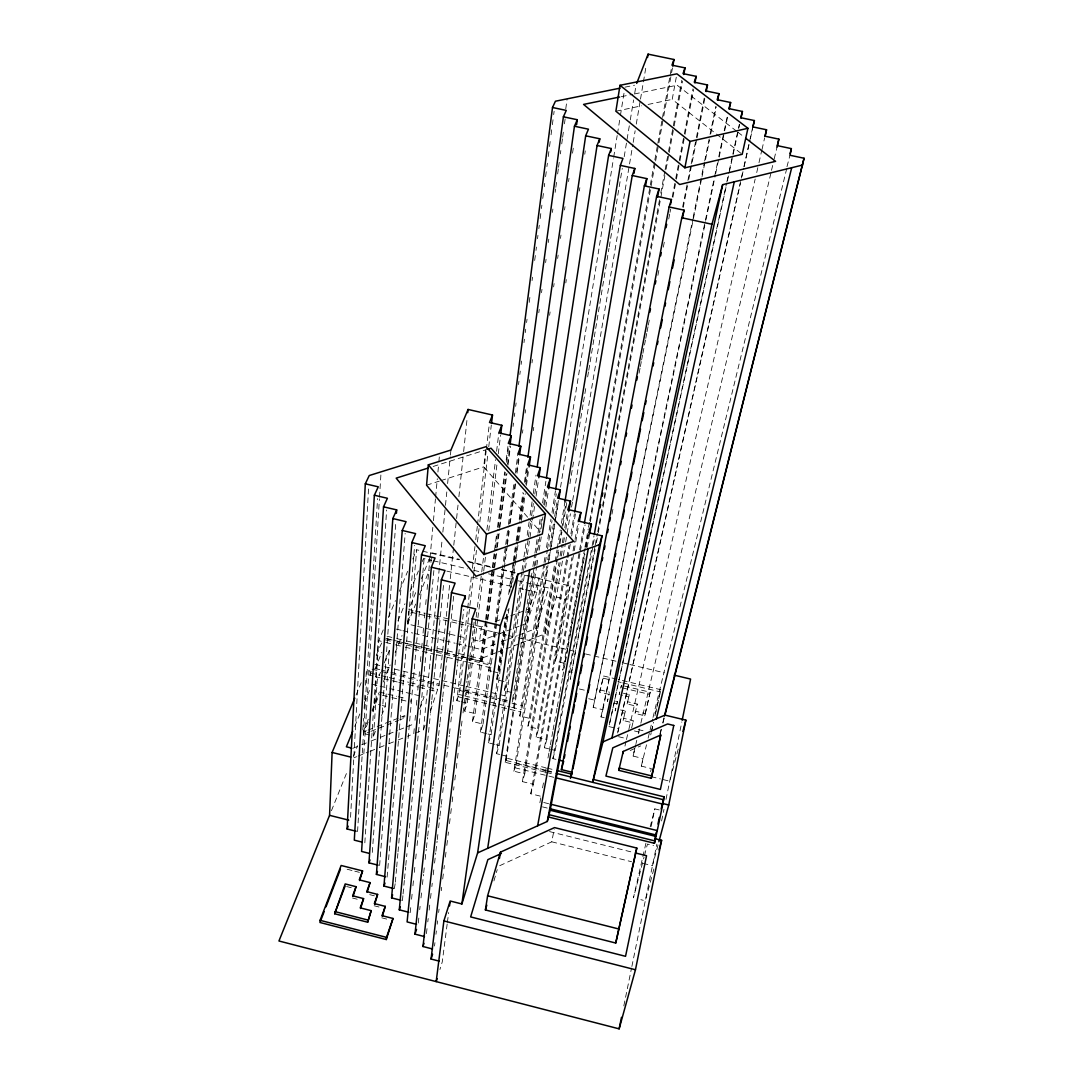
<?xml version="1.0" encoding="UTF-8"?>
<svg xmlns="http://www.w3.org/2000/svg" width="1083" height="1083" viewBox="0 0 1083 1083"><rect width="100%" height="100%" fill="white"/><g stroke="black" fill="none" stroke-linecap="round" stroke-linejoin="round"><path stroke-width="0.75" stroke-dasharray="5 3.75" d="M350.554 817.259L368.613 487.296M362.832 729.969L363.522 718.367M364.118 708.417L364.903 695.164M365.499 685.214L366.392 670.296L371.469 671.528M357.566 831.622L377.561 498.6M363.847 753.795L379.416 498.857M379.524 497.165L379.93 490.423M380.038 488.731L380.972 473.528M397.204 681.952L369.899 675.318L371.618 669.118L379.835 671.108M364.836 842.804L386.631 510.039M383.233 629.9L378.739 640.689L374.583 703.639L380.702 705.128M368.301 719.234L362.643 733.286L373.54 735.966L377.25 680.124L380.431 672.313M372.308 852.416L395.836 521.708M381.568 715.633L385.291 706.251L389.352 650.45L386.293 649.705M379.619 865.547L405.164 533.459M415.818 625.974L407.641 624.011L408.711 611.096M387.132 877.108L414.627 545.399M407.641 621.588L411.391 612.301L416.657 549.771L459.111 559.776M403.011 718.638L403.214 716.242M410.687 702.15L410.904 699.74M395.187 883.769L393.684 891.837M395.336 882.09L396.54 868.634M396.689 866.942L397.881 853.499M398.03 851.807L424.211 557.488M414.234 728.697L413.774 733.732L407.533 736.237M415.006 720.303L415.628 713.602M416.4 705.209L417.023 698.494M417.794 690.115L418.255 685.079M419.04 676.685L419.649 669.984M420.434 661.591L421.043 654.877M421.666 648.176L422.438 639.782M423.06 633.068L423.683 626.367M424.455 617.973L425.077 611.259M425.687 604.558L426.472 596.164M427.081 589.45L427.866 581.07M428.015 579.391L429.87 559.261M430.032 557.583L432.821 527.38M433.444 520.679L435.447 498.87M435.61 497.192L437.315 478.727M437.925 472.026L438.71 463.632M438.859 461.954L439.319 456.931M430.926 562.429L431.535 555.999M402.429 900.65L402.917 895.6M403.066 893.922L404.352 880.493M404.514 878.814L405.638 867.05M405.787 865.371L406.91 853.621M407.546 846.892L408.345 838.499M408.508 836.821L433.945 569.766M415.141 733.177L423.426 729.847L442.189 538.847M442.852 532.146L445.316 507.006M445.479 505.341L446.805 491.939M447.617 483.56L450.257 456.755M450.42 455.077L450.921 450.054M410.213 912.617L410.728 907.581M411.581 899.201L412.095 894.165M412.948 885.786L413.449 880.75M414.302 872.356L414.992 865.655M415.669 858.941L416.359 852.24M417.036 845.525L430.344 714.699M430.52 713.034L431.711 701.283M431.873 699.604L433.078 687.867M433.241 686.189L443.827 582.207M430.398 710.773L439.021 685.471L449.553 585.375M450.257 578.688L453.601 546.915M453.777 545.236L456.417 520.151M456.593 518.486L458.014 505.098M458.894 496.745L463.47 453.249M463.646 451.584L467.22 417.524M418.268 923.054L418.999 916.353M419.717 909.652L420.082 906.309M420.989 897.929L421.531 892.906M422.438 884.54L423.534 874.495M423.71 872.817L424.441 866.116M425.159 859.415L426.255 849.37M426.431 847.691L427.528 837.646M427.704 835.968L428.976 824.258M429.152 822.579L430.249 812.534M430.425 810.856L431.697 799.132M431.873 797.454L432.97 787.409M433.146 785.73L434.418 774.007M434.594 772.341L435.691 762.297M435.867 760.618L438.412 737.171M438.588 735.492L439.86 723.769M440.05 722.104L441.133 712.059M441.309 710.38L442.581 698.657M442.771 696.978L453.831 594.838M426.431 933.614L427.013 928.578M427.785 921.863L428.178 918.492M429.152 910.099L429.721 905.063M430.506 898.335L431.088 893.299M431.86 886.584L432.239 883.214M433.214 874.82L433.796 869.784M434.567 863.056L435.732 852.984M435.921 851.306L437.085 841.22M437.275 839.542L437.857 834.506M438.629 827.778L439.793 817.706M439.982 816.013L441.147 805.942M441.336 804.263L441.918 799.213M442.703 792.499L443.854 782.413M444.057 780.735L445.208 770.663M445.411 768.984L445.993 763.935M446.765 757.22L447.929 747.135M448.118 745.456L449.283 735.384M449.472 733.705L450.054 728.656M450.826 721.941L451.99 711.856M452.18 710.177L456.051 676.577M456.241 674.899L457.405 664.813M457.608 663.134L460.113 641.298M460.316 639.62L461.48 629.534M461.669 627.856L463.795 609.377M527.624 517.2L483.708 466.854L485.698 449.77M459.828 701.378L456.836 700.647L471.592 574.965M472.391 568.264L474.95 546.482M475.735 539.781L477.305 526.365M477.508 524.7L486.159 450.961M486.362 449.283L489.11 425.822M456.836 700.647L459.828 690.521L473.677 573.787M473.88 572.122L476.452 550.394M477.441 542.028L479.024 528.666M479.823 521.979L487.946 453.452M488.744 446.765L491.316 425.037M434.513 946.028L434.933 942.67M435.948 934.277L436.368 930.933M437.18 924.219L437.6 920.861M438.615 912.482L439.035 909.124M441.282 890.686L441.688 887.329M442.717 878.949L443.746 870.556M443.949 868.877L444.355 865.534M445.384 857.14L446.006 852.118M446.819 845.403L447.848 837.024M448.051 835.345L448.457 831.988M449.486 823.608L450.514 815.215M450.718 813.55L451.327 808.514M452.152 801.799L452.762 796.777M453.587 790.062L453.994 786.718M454.819 780.004L455.429 774.981M456.254 768.267L457.283 759.887M457.486 758.208L458.095 753.172M458.921 746.471L460.153 736.399M460.356 734.734L462.197 719.64M463.023 712.925L465.487 692.809M465.69 691.13L466.922 681.072M467.125 679.393L468.154 671M468.357 669.335L469.589 659.263M469.792 657.584L470.821 649.204M471.024 647.526L472.256 637.467M472.459 635.789L474.3 620.694M486.484 733.611L480.392 732.122L483.045 724.094L472.459 721.508L475.126 713.589L464.607 711.017L475.951 618.853M476.154 617.188L477.183 608.808M477.4 607.13L481.529 573.611M481.732 571.932L483.587 556.852M486.89 530.047L495.554 459.666M496.583 451.286L498.857 432.862M464.607 711.017L467.287 703.192L477.698 619.49M477.901 617.811L483.519 572.609M483.722 570.931L486.01 552.52M488.717 530.751L497.029 463.795M498.288 453.75L500.576 435.325M473.027 639.687L479.552 641.258L481.394 626.813L486.01 625.081M472.459 721.508L485.414 620.979M485.631 619.3L492.115 569.035M492.332 567.357L496.65 533.851M497.517 527.15L504.651 471.85M506.167 460.126L508.32 443.367M486.05 621.222L480.676 662.796L481.949 659.1L470.482 656.339M486.267 619.557L492.751 569.36M492.968 567.682L495.351 549.271M495.567 547.605L497.95 529.194M498.166 527.516L505.314 472.296M506.614 462.251L508.78 445.519M447.171 924.056L442.257 961.921L439.928 969.488M447.374 922.405L448.66 912.522M467.017 657.977L481.637 661.483L481.949 659.1M475.126 713.589L487.093 621.507M487.309 619.842L493.834 569.617M494.051 567.939L496.447 549.528M496.664 547.849L499.06 529.438M499.277 527.759L506.248 474.192M507.548 464.147L509.944 445.736M481.637 661.483L482.896 657.814L487.052 625.96M487.919 619.246L497.097 548.837M497.314 547.159L499.723 528.721M499.94 527.042L506.925 473.393M508.022 465.013L510.431 446.575M513.044 426.458L513.491 423.101M514.357 416.4L514.791 413.043M515.67 406.342L516.104 402.984M518.513 384.546L518.947 381.189M519.826 374.488L520.26 371.131M521.126 364.429L521.573 361.072M523.969 342.634L524.416 339.277M525.282 332.576L525.715 329.218M526.595 322.517L527.028 319.16M529.221 302.401L529.871 297.365M532.051 280.605L532.498 277.248M534.677 260.489L535.774 252.109M535.99 250.43L536.423 247.073M537.52 238.693L537.953 235.336M538.833 228.635L539.266 225.278M540.146 218.576L541.229 210.197M541.446 208.518L541.893 205.161M542.759 198.46L543.422 193.424M544.289 186.723L544.722 183.365M545.602 176.664L546.698 168.285M546.915 166.606L547.348 163.249M548.228 156.548L549.311 148.168M549.541 146.489L550.191 141.453M551.057 134.752L552.154 126.373M552.371 124.694L553.467 116.314M553.684 114.636L554.117 111.278M480.392 732.122L495.093 623.226M495.242 621.994L505.49 546.17M505.707 544.492L508.198 526.067M508.428 524.389L514.195 481.475M515.318 473.109L517.918 454.021M491.844 654.349L495.933 624.241M496.149 622.563L503.405 569.022M504.312 562.334L506.587 545.602M506.817 543.923L509.308 525.526M509.538 523.847L514.98 483.695M516.564 471.985L518.608 456.918M565.759 108.896L567.126 98.864M483.045 724.094L507.155 546.658M507.386 544.993L509.43 529.925M510.174 523.4L515.806 483.059M516.997 473.244L519.447 456.268M522.439 433.119L522.899 429.775M525.174 413.056L525.621 409.712M529.262 382.949L529.709 379.605M531.983 362.886L532.443 359.542M538.793 312.73L539.253 309.386M541.527 292.667L541.974 289.323M545.615 262.56L546.062 259.216M548.336 242.497L548.797 239.153M552.425 212.403L552.885 209.06M555.146 192.341L555.606 188.997M555.836 187.318L556.743 180.631M557.65 173.943L558.327 168.934M558.557 167.256L559.464 160.568M560.371 153.881L560.832 150.537M561.739 143.849L562.415 138.841M562.646 137.162L563.553 130.474M564.46 123.787L565.15 118.764M504.042 681.545L496.623 679.745L505.328 617.879M508.617 594.459L513.085 562.686M513.315 561.021L515.197 547.646M516.144 540.945L518.256 525.905M519.19 519.217L522.954 492.454M524.375 482.422L526.717 465.704M494.552 744.346L488.433 742.843L506.614 613.885M509.687 592.103L513.938 561.969M514.181 560.29L516.781 541.866M517.011 540.187L519.61 521.762M519.84 520.097L523.63 493.293M525.282 481.569L527.638 464.824M496.623 679.745L499.006 672.99L507.995 609.485M511.068 587.744L517.444 542.624M517.688 540.945L519.813 525.905M520.761 519.217L524.307 494.146M525.729 484.115L527.854 469.074M533.296 430.628L533.77 427.284M549.609 315.302L550.083 311.958M553.63 286.887L554.103 283.543M557.65 258.471L558.124 255.128M560.493 238.409L560.967 235.065M564.514 209.994L564.988 206.65M568.534 181.578L569.008 178.235M572.555 153.163L573.733 144.797M488.433 742.843L491.046 734.721L509.348 605.857M512.665 582.424L515.752 560.669M515.995 559.004L518.378 542.258M518.608 540.593L521.221 522.182M521.465 520.503L525.269 493.726M526.446 485.36L528.829 468.628M511.866 692.511L504.421 690.71L521.789 572.041M522.033 570.362L523.752 558.666M523.996 556.987L525.959 543.625M527.177 535.259L529.14 521.898M530.115 515.21L532.078 501.835M533.296 493.482L535.99 475.099M499.629 754.445L496.555 753.687L523.238 571.973M523.522 570.633L528.423 537.344M528.409 536.884L531.36 517.376M531.604 515.711L533.337 503.473M534.799 494.078L537.249 477.427M565.813 282.907L566.301 279.576M579.351 191.014L579.838 187.67M584.766 154.246L585.253 150.916M496.555 753.687L499.141 745.47L524.429 574.816M525.431 568.115L527.164 556.405M527.407 554.74L534.853 504.543M536.085 496.176L538.562 479.444M531.888 573.164L512.069 703.192L522.548 705.737L519.759 715.958L530.291 718.516L527.908 726.449L538.495 729.021L536.139 737.049L546.793 739.662L544.465 747.784L549.054 748.908M532.904 566.477L534.691 554.78M534.934 553.115L537.737 534.731M537.994 533.066L540.539 516.361M542.583 502.999L545.886 481.285M534.041 567.979L514.845 693.228L512.286 701.784M534.298 566.314L536.085 554.618M536.342 552.953L539.158 534.582M539.402 532.917L541.717 517.877M543.761 504.516L546.062 489.489M544.844 772.044L505.138 762.283L534.393 571.986M535.422 565.312L536.694 556.96M537.723 550.286L539.781 536.938M541.067 528.585L542.096 521.911M542.353 520.246L542.854 516.902M544.654 505.219L547.484 486.863M520.639 625.663L526.947 623.253L529.167 608.89L539.144 578.092L527.759 575.411M545.101 770.081L506.045 760.483L506.424 758.114L545.534 767.712M506.045 760.483L536.626 566.815M536.884 565.15L538.17 556.838M539.199 550.191L541.256 536.897M545.873 506.966L548.445 490.342M526.947 623.253L536.884 592.415L539.144 578.092M519.759 715.958L543.828 564.121M544.086 562.456L545.142 555.782M546.468 547.443L550.963 519.082M552.019 512.408L555.457 490.721M522.548 705.737L545.128 563.932M545.399 562.267L547.253 550.584M547.524 548.919L552.046 520.557M553.102 513.884L556.296 493.862M540.282 796.127L530.778 793.771L533.405 784.336L522.385 781.615L524.754 773.871L513.816 771.177L546.658 566.368M547.727 559.708L548.783 553.047M549.853 546.387L553.589 523.075M554.658 516.415L557.068 501.429M536.41 637.17L547.944 565.502M548.215 563.823L550.096 552.168M550.367 550.502L554.658 523.834M554.929 522.168L558.408 500.495M560.561 487.16L613.425 158.822M613.695 157.157L617.188 135.497M617.459 133.832L620.139 117.167M620.41 115.488L624.16 92.163M515.995 764.95L547.957 566.599M549.027 559.925L550.909 548.242M551.179 546.577L555.484 519.867M555.755 518.202L558.449 501.51M527.908 726.449L554.78 563.282M555.065 561.617L556.987 549.961M557.258 548.296L560.277 529.98M561.373 523.333L564.933 501.686M530.291 718.516L555.931 563.485M556.215 561.82L558.138 550.15M559.248 543.476L561.454 530.142M561.725 528.477L566.138 501.808M521.045 643.085L545.033 633.839L557.488 558.747M557.772 557.082L558.869 550.408M559.979 543.734L561.915 532.064M563.025 525.39L566.896 502.025M569.942 483.668L571.052 476.994M571.323 475.329L572.433 468.655M572.717 466.99L573.814 460.316M575.479 450.298L576.305 445.303M576.589 443.624L577.699 436.95M577.97 435.285L579.08 428.611M579.351 426.946L583.236 403.58M583.507 401.915L584.617 395.241M584.888 393.576L585.998 386.902M587.663 376.898L588.489 371.889M588.773 370.224L589.869 363.55M590.154 361.871L594.025 338.519M594.31 336.854L595.406 330.18M595.691 328.501L596.801 321.827M597.071 320.162L598.182 313.488M598.452 311.823L599.562 305.149M599.833 303.484L608.971 248.413M609.255 246.748L610.352 240.074M610.636 238.409L622.265 168.339M624.201 156.656L630.008 121.621M630.292 119.942L633.609 99.92M634.719 93.246L636.1 84.907M522.385 781.615L558.99 562.591M560.101 555.958L562.036 544.343M562.321 542.678L563.702 534.379M564.812 527.746L567.858 509.497M524.754 773.871L560.209 562.632M561.332 555.985L563.282 544.343M563.566 542.678L564.676 536.017M565.8 529.37L568.859 511.068M545.033 633.839L556.364 597.017L563.119 557.055M563.404 555.389L565.367 543.734M565.651 542.069L570.43 513.762M571.553 507.101L572.406 502.106M572.69 500.441L632.905 144.08M633.189 142.415L635.152 130.745M636.276 124.085L640.215 100.773M640.5 99.108L646.131 65.806M536.139 737.049L566.653 558.76M566.937 557.095L568.941 545.439M570.931 533.77L574.356 513.775M538.495 729.021L567.641 559.356M567.925 557.691L570.213 544.383M571.648 536.071L575.642 512.787M530.778 793.771L571.892 557.637M573.056 550.976L574.789 540.999M575.073 539.334L578.268 521.045M533.405 784.336L573.949 552.289M574.234 550.638L578.864 524.118M584.644 548.837L562.74 670.174L564.703 663.351L555.308 661.104L566.111 599.332L570.132 585.957L530.954 576.725M570.132 585.957L559.275 647.661L555.308 661.104M544.465 747.784L579.337 551.599M579.635 549.947L584.062 524.998M546.793 739.662L580.041 553.21M580.339 551.545L585.091 524.903M584.942 547.172L588.245 528.897M588.543 527.231L589.45 522.25M589.748 520.585L650.057 186.506M650.355 184.841L654.552 161.57M654.849 159.905L657.557 144.946M657.855 143.281L671.352 68.5M565.015 661.686L585.483 548.58M585.781 546.915L587.893 535.273M590.303 521.952L655.323 162.653M655.621 160.988L658.64 144.35M658.938 142.685L663.459 117.736M663.757 116.071L671.284 74.483M671.582 72.818L672.489 67.836M539.875 802.774L540.769 797.805M542.569 787.855L543.476 782.887M545.277 772.951L546.17 767.982M547.971 758.046L548.878 753.078M549.176 751.412L550.083 746.444M550.381 744.793L551.585 738.159M551.883 736.508L552.777 731.539M553.075 729.888L554.279 723.254M554.577 721.603L556.987 708.35M557.285 706.685L559.681 693.445M559.992 691.78L562.388 678.527M562.686 676.875L565.096 663.622M565.394 661.97L567.79 648.717M568.088 647.052L570.497 633.799M570.795 632.147L584.901 554.293M586.106 547.66L588.814 532.755M587.162 547.348L589.585 534.068M741.016 153.366L672.218 99.379L676.604 75.444M555.972 759.386L552.885 758.641L591.873 547.348M592.171 545.683L594.025 535.706M552.885 758.641L555.186 750.411L592.983 546.103M593.294 544.438L594.824 536.139M594.96 546.577L570.24 679.339L595.122 549.541M595.271 544.911L597.437 533.296M597.748 531.645L659.547 199.746M660.779 193.099L664.8 171.534M665.111 169.869L668.197 153.272M668.509 151.62L681.789 80.264M596.367 542.894L597.911 534.582M598.222 532.931L664.867 175.839M666.099 169.192L668.888 154.246M669.199 152.581L673.856 127.672M674.168 126.007L682.534 81.157M672.245 196.822L675.44 180.211M675.751 178.546L678.946 161.936M679.258 160.27L684.05 135.361M684.361 133.696L692.985 88.833M611.963 514.141L612.924 509.159M639.078 373.188L640.039 368.206M640.351 366.555L641.312 361.573M641.637 359.922L642.585 354.94M642.909 353.288L644.182 346.655M644.507 344.99L645.454 340.021M645.779 338.356L646.741 333.388M647.052 331.723L648.013 326.755M648.324 325.09L649.61 318.456M657.895 275.353L658.857 270.371M663.324 247.154L664.285 242.186M668.739 218.969L669.7 213.987M670.025 212.336L670.661 209.019M672.895 197.404L676.076 180.82M676.401 179.169L679.596 162.585M679.907 160.92L684.7 136.052M685.011 134.4L693.621 89.618M499.71 865.696L551.748 841.816L554.212 829.185M682.656 206.988L687.583 182.106M687.908 180.441L690.859 165.523M691.198 163.858L696.112 138.976M696.45 137.324L704.329 97.511M683.211 207.462L687.475 185.938M688.788 179.318L696.667 139.585M697.005 137.934L704.871 98.187M604.26 717.718L601.024 716.932L602.865 709.731L593.213 707.389L692.863 218.915M693.201 217.263L704.343 162.612M704.681 160.961L709.744 136.12M710.082 134.468L715.822 106.31M593.213 707.389L701.716 178.194M702.055 176.529L709.5 140.073M710.854 133.439L716.269 106.919M623.822 1005.863L631.538 968.107M631.876 966.469L656.853 844.171M661.591 820.968L663.974 809.367M666.004 799.43L681.83 721.901M609.16 694.406L599.603 692.105L603.678 676.009L616.741 679.136M599.603 692.105L603.678 676.009M601.024 716.932L714.293 178.059M714.631 176.394L717.42 163.181M718.801 156.561L727.492 115.245M602.865 709.731L705.561 221.622M705.913 219.971L715.308 175.297M715.66 173.646L718.787 158.754M719.139 157.103L724.365 132.288M724.703 130.623L727.844 115.732M651.14 826.478L654.836 808.866L659.303 809.962M607.834 699.28L607.373 701.473L609.269 693.634M645.928 843.197L633.447 897.834L644.047 857.127M609.282 724.92L726.463 183.69M726.815 182.039L728.967 172.143M729.319 170.491L732.528 155.641M732.893 153.989L739.323 124.288M725.976 187.44L609.282 725.109M727.397 180.834L732.771 156.06M733.123 154.409L738.498 129.635M738.85 127.984L739.567 124.68M650.626 771.651L651.303 768.564L641.312 766.128L643.018 758.506L633.095 756.083L634.828 748.543M615.686 708.756L615.212 710.935L617.459 701.608L614.251 700.836M617.459 701.608L616.985 703.788L613.777 703.016M619.693 692.348L619.219 694.528L621.439 685.336L620.952 687.515M617.635 733.001L741.002 179.737M741.368 178.086L743.588 168.176M743.953 166.525L752.793 126.887M617.973 731.891L740.434 183.203M741.896 176.61L743.737 168.366M744.102 166.714L749.991 140.33M750.357 138.692L752.563 128.796M651.411 731.702L653.536 722.158M654.958 715.782L660.792 689.709L618.366 679.528M651.587 731.133L653.36 723.16M655.486 713.602L660.792 689.709M623.131 720.493L623.632 718.313L633.365 720.669L632.865 722.848L623.131 720.493L625.378 711.084L620.532 709.92M625.378 711.084L624.877 713.264L620.045 712.1M627.098 703.936L627.599 701.743L637.251 704.072L636.75 706.265L627.098 703.936L629.304 694.65L621.304 692.727M629.304 694.65L628.817 696.843L620.816 694.92M644.764 715.782L645.292 713.589L635.572 711.247L635.071 713.426L644.764 715.782L650.166 692.24L623.036 685.715M645.292 713.589L650.166 692.24M626.082 741.205L624.945 746.146L627.774 746.837M626.461 739.554L628.736 729.658M628.979 728.818L755.162 179.061M756.733 172.563L758.574 164.237M758.993 162.68L761.593 151.038M762.012 149.522L764.625 137.852M631.646 727.966L633.365 720.669M635.071 713.426L637.251 704.072M633.095 756.083L635.816 744.562M635.992 743.615L636.763 740.339M638.32 733.76L640.486 724.825M640.865 723.173L771.177 171.994M771.502 170.329L773.898 160.474M774.223 158.835L777.391 145.663M641.312 766.128L646.51 744.779M648.108 738.213L649.705 731.648M650.111 730.01L652.616 719.058M653.022 717.406L786.772 168.407M786.975 166.687L789.967 155.262M650.707 734.897L651.235 732.717M659.926 734.112L661.158 729.197M662.796 722.632L664.028 717.704M660.116 734.423L661.32 729.59M662.931 723.16L664.542 716.716M650.179 826.843L654.836 808.866M644.48 855.489L647.444 844.09L653.523 845.606M678.215 749.07L669.727 781.195L661.997 779.3M658.031 844.943L652.453 865.71L640.838 862.813M653.875 868.972L645.292 900.812L640.852 899.689M504.421 690.71L507.006 682.263M493.916 880.926L497.232 869.635M513.816 771.177L516.225 763.556L545.101 770.649M505.138 762.283L506.424 758.114M491.641 671.216L488.69 670.512L491.1 663.852L457.865 655.851M423.426 729.847L425.159 725.082M419.608 708.905L424.089 696.91L389.907 688.585M373.54 735.966L376.627 728.142M331.439 810.693L347.67 770.433M353.275 756.503L357.647 745.673M372.038 710.489L378.955 692.795M383.314 681.965L390.178 664.935M395.173 652.548L402.037 635.518M368.179 722.104L363.252 734.382L369.357 731.959M372.498 711.369L379.294 694.487M407.641 624.011L415.669 604.07M419.378 594.865L429.247 570.321M415.682 592.618L408.846 609.472L413.679 610.636M421.273 578.836L430.587 555.863M384.248 662.945L389.352 650.45M354.71 726.463L359.84 713.954M364.321 703.002L369.452 690.48M397.948 620.911L404.988 603.745M410.105 591.25L418.417 570.958M422.262 561.59L423.534 558.462L431.67 560.385M374.948 669.104L381.852 652.318M369.899 675.318L370.955 672.787M356.036 695.11L361.208 682.696M388.377 617.581L395.444 600.618M399.302 591.372L407.655 571.35M412.799 559.018L416.657 549.771M630.211 750.505L640.689 745.903M353.803 757.843L356.673 756.679M358.107 756.11L368.531 751.913M370.088 751.291L377.886 748.15M379.443 747.527L387.254 744.387M388.811 743.764L396.608 740.623M398.165 740L405.963 736.86M352.706 748.367L357.092 746.607M361.668 744.779L369.452 741.679M371.009 741.056L378.793 737.956M380.35 737.333L397.475 730.497M399.031 729.874L414.017 723.904M363.387 731.959L366.46 730.754M367.99 730.145L375.639 727.126M377.182 726.517L404.866 715.579L404.663 717.988L399.952 719.857M370.887 731.35L398.422 720.452M482.896 657.814L496.461 652.575M497.99 651.98L519.502 643.681M495.297 644.101L481.218 649.489L468.167 646.361M501.551 641.705L506.248 639.904M507.819 639.308L517.2 635.721M518.757 635.125L535.977 628.533L548.729 588.028L514.587 579.96M479.552 641.258L496.935 634.652M498.518 634.056L519.055 626.258M495.256 621.615L509.132 616.403M510.675 615.834L529.167 608.89M426.567 485.211L439.265 481.123M440.849 480.622L483.708 466.854M433.146 466.475L486.199 449.729M615.889 111.224L641.637 105.809M648.081 104.455L672.218 99.379M621.317 96.671L632.81 94.302M634.448 93.964L677.132 85.205L736.521 131.138M624.972 87.154L634.503 85.232M431.833 552.79L459.463 559.315M467.599 561.224L493.618 567.357M501.74 569.279L516.374 572.731M468.898 562.091L491.763 567.478M501.564 569.793L516.253 573.259M524.416 575.181L529.316 576.332M433.295 560.764L467.436 568.832M473.934 570.362L480.446 571.905M488.568 573.828L512.963 579.581M446.859 571.12L512.34 586.607M518.879 588.15L523.793 589.314M525.431 589.707L536.884 592.415M556.364 597.017L566.111 599.332M415.29 611.015L424.969 613.33M426.58 613.709L457.216 621.033M458.826 621.425L481.394 626.813M411.391 612.301L424.536 615.442M426.174 615.834L457.405 623.307M459.043 623.7L468.898 626.055M470.55 626.448L506.695 635.098M508.333 635.491L516.55 637.454M518.202 637.846L577.334 651.98M585.537 653.942L616.728 661.402M623.294 662.972L628.208 664.15M629.859 664.542L664.326 672.787M417.456 626.367L437.058 631.064M438.696 631.457L448.511 633.812M450.135 634.205L466.489 638.117M603.231 678.188L611.381 680.151M617.892 681.708L621.155 682.493M622.779 682.886L660.264 691.888M396.378 629.115L401.279 630.292M402.903 630.685L412.704 633.027M414.329 633.42L443.692 640.473M445.33 640.865L455.117 643.221M456.742 643.613L466.543 645.969M569.035 671.69L572.19 672.448M622.549 687.895L649.651 694.42M387.024 636.249L395.214 638.225M396.852 638.618L405.028 640.581M406.666 640.974L431.21 646.889M437.762 648.46L445.939 650.436M447.577 650.829L457.392 653.184M459.03 653.591L468.844 655.946M385.859 638.428L392.357 639.985M393.982 640.378L421.571 647.025M423.196 647.417L431.318 649.367M432.929 649.759L442.676 652.101M444.301 652.494L465.406 657.584M600.05 689.912L609.634 692.227M387.267 638.848L395.485 640.825M397.123 641.217L425.037 647.945M426.675 648.338L434.879 650.314M436.53 650.707L456.227 655.459M385.534 639.877L390.449 641.068M397.014 642.639L405.218 644.615M406.856 645.008L424.902 649.367M426.54 649.759L434.743 651.736M436.381 652.128L456.065 656.867M457.703 657.259L490.91 665.26M579.419 688.978L585.781 690.507M378.739 640.689L381.23 641.298M385.738 642.49L393.86 644.453M395.498 644.845L403.621 646.795M405.259 647.187L434.54 654.254M436.165 654.646L445.925 656.988M447.55 657.381L467.071 662.092M468.695 662.485L489.841 667.588M493.117 671.568L499.006 672.99M588.678 698.711L595.081 700.268M374.908 664.326L383.057 666.302M384.682 666.695L392.845 668.671M394.469 669.064L422.194 675.778M423.819 676.171L431.968 678.148M433.606 678.54L464.593 686.053M466.218 686.446L508.617 696.721M638.171 729.549L644.71 731.133M634.408 730.944L640.919 732.528M374.921 668.468L379.74 669.646M381.351 670.025L389.379 671.974M390.99 672.367L399.018 674.316M400.629 674.709L408.657 676.658M410.254 677.037L418.295 678.987M419.893 679.379L439.17 684.05M443.976 685.228L453.587 687.556M455.198 687.949L500.847 699.009M502.485 699.415L510.648 701.391M381.487 671.514L389.704 673.504M391.342 673.897L417.645 680.286M419.297 680.679L439.021 685.471M459.828 690.521L464.729 691.712M466.367 692.105L500.644 700.417M502.268 700.823L510.431 702.799M608.917 726.571L618.677 728.94M370.048 672.895L379.7 675.25M381.311 675.63L387.755 677.2M389.352 677.592L397.407 679.542M399.004 679.934L408.657 682.276M410.267 682.669L418.309 684.618M419.92 685.011L437.613 689.316M458.475 694.379L463.321 695.557M464.932 695.936L510.066 706.901M511.677 707.294L521.343 709.649M398.815 682.344L406.842 684.294M408.453 684.686L418.092 687.028M419.703 687.421L427.731 689.37M429.328 689.763L437.37 691.712M458.19 696.775L463.023 697.939M464.634 698.332L490.382 704.6M491.993 704.979L500.048 706.942M501.659 707.334L520.964 712.018M618.528 736.697L626.719 738.687M461.317 701.743L467.287 703.192M372.011 684.226L378.522 685.81M380.147 686.216L388.283 688.192M379.456 692.078L396.757 696.288M398.327 696.68L406.179 698.589M382.434 695.259L390.286 697.168M391.856 697.547L399.695 699.469M401.265 699.848L405.976 700.999M382.231 705.507L385.291 706.251M488 733.976L491.046 734.721M550.584 749.287L555.186 750.411M651.167 776.66L660.44 778.934M496.082 744.711L499.141 745.47M501.172 754.824L507.331 756.34M547.159 768.118L555.308 770.121M546.725 770.487L553.237 772.084M546.698 771.042L553.115 772.626M546.441 772.436L554.455 774.413M514.953 767.766L554.347 777.459M543.734 802.489L548.607 803.694M542.461 806.876L547.226 808.053M549.514 831.582L633.609 852.511M551.748 841.816L631.579 861.73M347.142 869.243L353.261 870.8M354.791 871.179L359.38 872.343M346.628 886.53L351.271 887.708M369.696 894.639L374.352 895.817M352.516 898.024L357.2 899.215M374.176 905.767L380.404 907.364M381.825 917.829L388.107 919.44M737.848 132.167L743.128 136.241M528.721 518.459L540.349 531.794M376.248 655.567A53.636 8.583 -75.8 0 1 381.771 642.991"/><path stroke-width="1.5" d="M320.054 920.32L319.972 922.499L386.306 939.53L393.007 918.465L382.001 915.649L385.264 906.363L374.339 903.588L377.615 894.409L366.758 891.647L370.048 882.604L359.258 879.856L362.575 870.922L341.131 865.479L320.054 920.32L386.496 937.364L386.306 939.53M655.337 838.77L661.605 840.327L635.464 969.759L619.138 1028.85L278.94 940.992L329.57 815.337L332.115 752.468L354.75 698.21M356.05 886.693L352.652 895.817L363.577 898.606L360.206 907.852L371.185 910.654L367.679 922.202L334.647 913.754L345.193 883.931L356.05 886.693L353.085 896.494M356.063 831.243L347.101 828.982L365.309 483.817L369.249 475.532L450.921 450.054L468.073 409.455L492.508 415.019L491.52 423.372M365.309 483.817L378.265 486.822L374.352 495.229L354.303 840.151L361.83 842.046M374.352 495.229L387.403 498.275L383.531 506.817L361.587 851.441L369.154 853.35M362.575 870.922L359.678 880.574M363.577 898.606L360.612 908.502M378.089 865.155L368.965 862.853L392.831 518.554L396.676 509.89L383.531 506.817M370.048 882.604L367.151 892.338M396.432 513.261L396.676 509.89M367.679 922.202L371.185 910.654M385.602 876.729L376.41 874.401L402.253 530.467L406.071 521.668L392.831 518.554M377.615 894.409L374.718 904.237M393.197 888.426L383.951 886.07L411.824 542.556L415.601 533.608L402.253 530.467M385.264 906.363L382.367 916.286M428.326 464.824L426.567 485.211L483.966 554.523L542.326 534.041L545.453 513.775L486.064 446.656L428.326 464.824L486.484 534.095L483.966 554.523M400.886 900.244L391.572 897.888L421.517 554.807L425.267 545.724L411.824 542.556M408.657 912.224L399.289 909.828L431.359 567.235L435.068 558.002L421.517 554.807M431.359 567.235L445.018 570.47L441.35 579.852L407.1 921.917L416.508 924.327M467.734 412.677L468.073 409.455M424.468 936.578L414.992 934.142L451.476 592.645L455.104 583.114L441.35 579.852M432.523 948.965L422.979 946.515L461.751 605.627L465.352 595.934L451.476 592.645M464.959 599.305L465.352 595.934M439.062 961.095L431.061 959.037L472.188 618.813L475.735 608.957L461.751 605.627M500.779 433.66L501.822 425.281L489.502 422.478L492.508 415.019M501.822 425.281L498.857 432.862L511.244 435.691L508.32 443.367L520.801 446.237L517.918 454.021L530.494 456.918L527.638 464.824L540.309 467.734L537.493 475.762L550.245 478.7L547.484 486.863L560.331 489.827L557.596 498.099L570.538 501.091L567.858 509.497L580.894 512.516L578.268 521.045L591.399 524.091L588.814 532.755L602.04 535.841L599.508 544.627L517.836 574.18L477.617 852.89L461.886 903.98L450.149 901.002L443.881 920.916L436.178 981.604L437.112 978.572M510.079 435.488L552.506 107.501L555.43 101.22L620.004 88.17M449.513 905.943L449.946 902.653M510.161 444.057L511.244 435.691M518.933 446.345L563.39 116.802L566.274 110.412L552.506 107.501M519.664 454.603L520.801 446.237M461.886 903.98L500.4 625.541L517.836 574.18M527.895 457.337L574.45 126.224L577.28 119.726L563.39 116.802M576.576 124.748L577.28 119.726M529.059 466.949L530.494 456.918M537.209 466.732L585.673 135.795L588.448 129.188L574.45 126.224M538.82 477.779L540.309 467.734M487.675 848.355L529.668 569.902M546.401 477.941L597.058 145.501L599.779 138.786L585.673 135.795M599.265 142.13L599.779 138.786M548.702 488.677L550.245 478.7M485.401 909.95L487.607 895.79L500.454 852.159L554.523 827.602L636.79 848.057L615.74 943.036L485.401 909.95L486.822 905.117M555.728 489.042L608.619 155.37L611.286 148.533L597.058 145.501M620.004 85.3L615.889 111.224L684.862 167.811L742.193 154.287L747.933 128.295L676.902 73.847L620.004 85.3L690.02 141.426L747.933 128.295M610.758 151.864L611.286 148.533M499.439 858.494L500.454 852.159M558.977 498.166L560.331 489.827M564.933 501.686L620.356 165.374L622.955 158.416L608.619 155.37M568.859 511.068L570.538 501.091M647.539 57.48L648.094 54.15L673.992 59.511L672.787 66.171M574.64 512.11L632.255 175.527L634.814 168.461L620.356 165.374M633.948 173.442L634.814 168.461M579.446 520.801L580.894 512.516M584.36 523.346L644.358 185.843L646.835 178.641L632.255 175.527M645.658 185.301L646.835 178.641M589.585 534.068L591.399 524.091M537.642 825.815L588.231 548.715M594.323 534.041L656.636 196.321L659.06 188.997L644.358 185.843M600.05 507.9L600.672 504.583M602.202 496.271L602.811 492.955M657.516 197.296L659.06 188.997M683.766 74.524L685.011 67.877L671.961 65.17L673.992 59.511M477.617 852.89L547.294 821.455L599.508 544.627M547.294 821.455L550.15 810.233L602.04 535.841M571.513 775.076L572.257 772.274L561.4 769.607L669.118 206.961L671.46 199.502L656.636 196.321M564.311 757.965L564.947 754.648M567.492 741.395L569.076 733.11M569.712 729.793L570.348 726.476M572.893 713.223L574.477 704.938M575.114 701.622L576.711 693.337M578.295 685.052L578.931 681.735M580.529 673.45L582.112 665.165M583.71 656.88L584.333 653.563M585.93 645.278L587.514 636.994M591.332 617.107L592.929 608.822M596.747 588.935L598.33 580.65M602.148 560.764L602.784 557.447M604.368 549.162L605.004 545.846M607.549 532.592L608.186 529.276M609.783 520.991L610.406 517.674M615.185 492.819L615.821 489.502M620.586 464.648L621.222 461.331M625.988 436.476L626.624 433.159M631.403 408.305L632.039 404.988M636.804 380.133L637.44 376.816M649.841 312.188L650.477 308.872M655.242 284.017L655.878 280.7M660.657 255.845L661.293 252.529M666.059 227.674L666.695 224.357M670.512 204.47L671.46 199.502M694.907 82.985L696.179 76.352L683.035 73.617L685.011 67.877M684.862 167.811L690.02 141.426M706.184 91.568L707.497 84.948L694.257 82.186L696.179 76.352M570.484 778.352L681.789 217.764L684.063 210.17L669.118 206.961M572.921 768.957L576.549 750.722M577.198 747.405L579.838 734.139M580.502 730.822L584.13 712.587M584.793 709.27L586.431 700.972M588.083 692.687L589.734 684.388M592.374 671.135L594.025 662.837M595.677 654.552L598.317 641.285M599.955 632.986L601.606 624.701M603.258 616.417L605.898 603.15M607.549 594.851L610.189 581.598M610.839 578.281L614.467 560.033M615.13 556.716L615.794 553.399M618.434 540.133L620.072 531.848M622.711 518.581L624.363 510.296M626.015 501.998L627.666 493.713M630.306 480.446L631.958 472.161M633.596 463.862L636.235 450.596M637.887 442.311L640.527 429.044M642.178 420.759L643.83 412.461M645.468 404.176L646.131 400.859M653.063 366.04L653.726 362.724M657.354 344.475L658.004 341.159M660.644 327.905L662.295 319.607M664.935 306.34L665.598 303.023M668.225 289.757L669.876 281.472M672.516 268.205L674.168 259.92M682.412 218.468L684.063 210.17M592.726 782.319L602.96 741.869L664.948 715.105L804.06 158.24L789.967 155.262L791.375 148.615L777.391 145.663L778.88 139.125L765.004 136.201L766.547 129.77L752.793 126.887L754.404 120.551L740.745 117.695L742.437 111.468L728.886 108.625L730.632 102.506L717.176 99.69L718.99 93.666L705.642 90.877L707.497 84.948M658.884 841.748L668.739 804.994L685.877 720.154L664.948 715.105M717.636 100.299L718.99 93.666M548.499 817.015L654.416 843.291L657.246 830.58A58.049 1.53 -77.1 0 0 662.688 804.1L663.581 799.768L556.324 773.411M661.158 808.96L664.109 796.831L593.443 779.476L592.929 781.831M619.138 1028.85L621.48 1017.357M682.168 720.249L690.588 679.068L674.168 675.142M654.579 840.516L656.271 832.272M657.977 824.028L659.33 817.435M729.238 109.112L730.632 102.506M592.672 782.346L711.964 224.262L722.659 184.665L802.72 165.009M602.96 741.869L722.659 184.665M615.74 943.036L636.79 848.057M651.303 778.325L660.738 735.019L623.226 751.453L618.772 770.351L651.303 778.325L660.738 735.019M741.002 118.074L742.437 111.468M611.895 738.01L734.274 181.809M752.942 127.144L754.404 120.551M618.772 770.351L619.314 768.009L651.898 775.97M622.684 753.809L623.226 751.453M765.045 136.35L766.547 129.77M776.931 147.329L778.88 139.125M790.17 153.542L791.375 148.615M656.352 718.814L791.687 167.716M664.448 716.066L804.06 158.24M663.486 799.173L664.109 796.831M663.216 801.149L663.581 799.768M570.863 776.944L571.607 774.115L556.946 770.514M682.899 731.404L685.877 720.154M654.416 843.291L655.025 840.963L548.946 814.66M659.033 849.871L661.605 840.327M561.4 769.607L563.674 761.281L559.045 760.144M431.061 959.037L432.577 954.204M422.979 946.515L423.994 943.334M414.992 934.142L416.535 929.431M399.289 909.828L400.331 906.769M386.496 937.364L393.007 918.465M391.572 897.888L392.628 894.856M383.951 886.07L385.006 883.078M376.41 874.401L377.48 871.449M368.965 862.853L370.034 859.929M334.647 913.754L345.071 886.138M320.568 920.943L324.183 911.548M325.983 906.837L340.428 869.256M347.101 828.982L348.185 826.18M636.696 83.377L648.094 54.15M352.787 731.16L346.384 746.796L351.122 747.974M501.402 853.472L487.864 859.631L470.645 916.908L625.541 956.316L646.551 855.732L635.234 852.917M486.484 534.095L545.453 513.775M428.326 468.005L396.175 478.144L475.965 576.264L573.638 541.351L491.019 448.213L487.81 449.228M619.679 97.01L583.575 104.415L679.664 184.516L775.577 161.34L745.767 138.286M681.789 217.764L711.964 224.262M472.188 618.813L500.4 625.541M662.606 803.478L668.739 804.994M555.999 777.851L662.688 804.1M550.232 804.1L657.246 830.58M332.115 752.468L350.702 757.071M550.421 808.839L656.325 835.074M550.15 810.233L655.96 836.442M329.57 815.337L348.78 820.156M487.607 895.79L619.314 929.119M443.881 920.916L635.464 969.759M334.742 911.548L367.841 920.022M673.775 725.448L660.4 789.439L605.911 776.064L612.802 747.825L667.615 723.958L673.775 725.448"/></g></svg>
